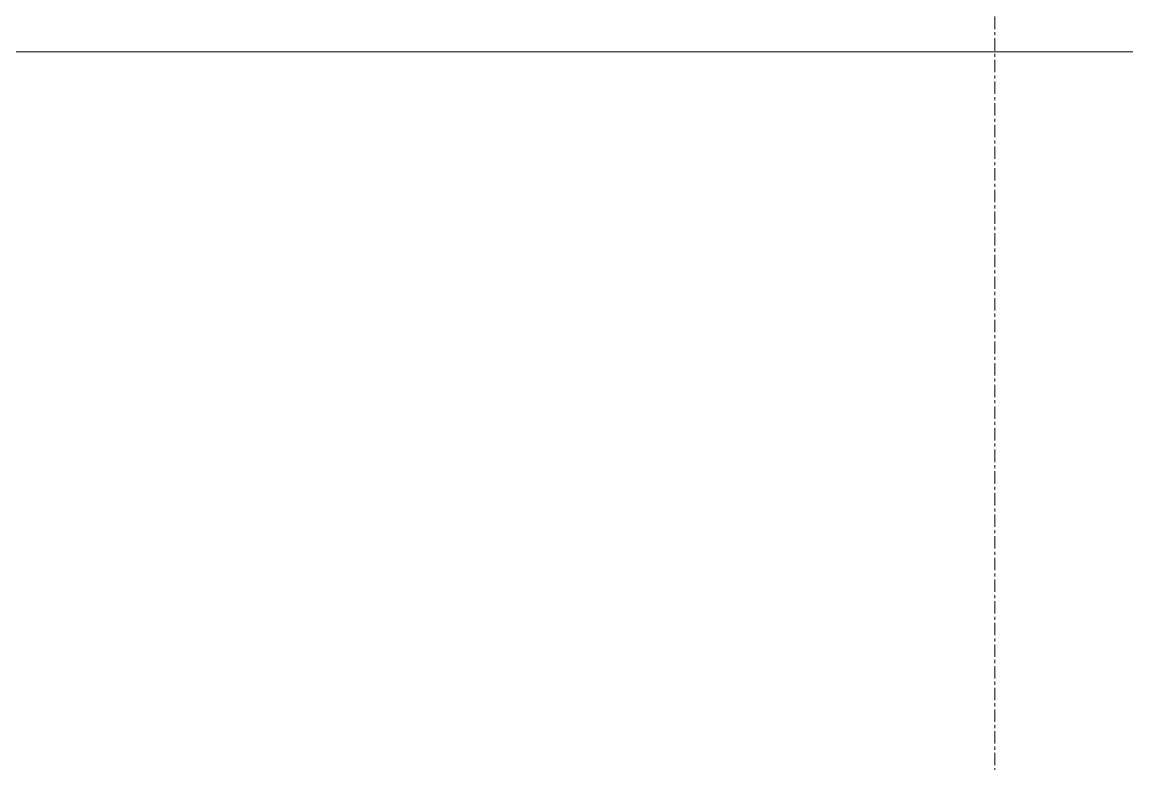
# Model space of a CAD drawing. Header units: millimetres. Extents: x 962 to 241049, y -15958 to 84407.
# Drawn here: x 162134 to 163267, y 19756 to 20518 of the extents above; entities that cross this region are included whole.
import ezdxf

# ---------------------------------------------------------------- set-up
doc = ezdxf.new("R2010")
doc.units = ezdxf.units.MM
doc.linetypes.add('Grid Line', pattern=[22.225, 12.7, -3.175, 3.175, -3.175])
for name, color, linetype, lineweight in [('G-IMPT', 8, 'Continuous', 9), ('M-EQPM', 50, 'Continuous', 9), ('S-GRID-1', 1, 'Grid Line', 9)]:
    doc.layers.add(name, color=color, linetype=linetype, lineweight=lineweight)

# ---------------------------------------------------------------- blocks, each defined once
blk = doc.blocks.new('TKTC_NAP THAM BE XLNT_260130 - TKTC_XREF_260130_NAP THAM BE XLNT_dwg-3399784-TKCS_MB TẦNG 1')
at = {"layer": 'G-IMPT', "flags": 128}
blk.add_lwpolyline([(95577.4, 17240.2), (97977.4, 17240.2), (97977.4, 19638.2), (95577.4, 19638.2)], close=True, dxfattribs=at)
blk = doc.blocks.new('TKTC_NAP THAM BE XLNT_260130 - NẮP THĂM BỂ XLNT-2335565-TKCS_MB TẦNG 1')
blk.add_blockref('TKTC_NAP THAM BE XLNT_260130 - TKTC_XREF_260130_NAP THAM BE XLNT_dwg-3399784-TKCS_MB TẦNG 1', (-83427.6, -14087.9))

msp = doc.modelspace()

# ---------------------------------------------------------------- linework, layer by layer
at = {"layer": 'S-GRID-1'}
msp.add_line((163131.6, 15532), (163131.6, 78459.2), dxfattribs=at)

# ---------------------------------------------------------------- block references
at = {"layer": 'M-EQPM'}
msp.add_blockref('TKTC_NAP THAM BE XLNT_260130 - NẮP THĂM BỂ XLNT-2335565-TKCS_MB TẦNG 1', (149361.6, 14936.6), dxfattribs=at)

doc.saveas('drawing.dxf')
